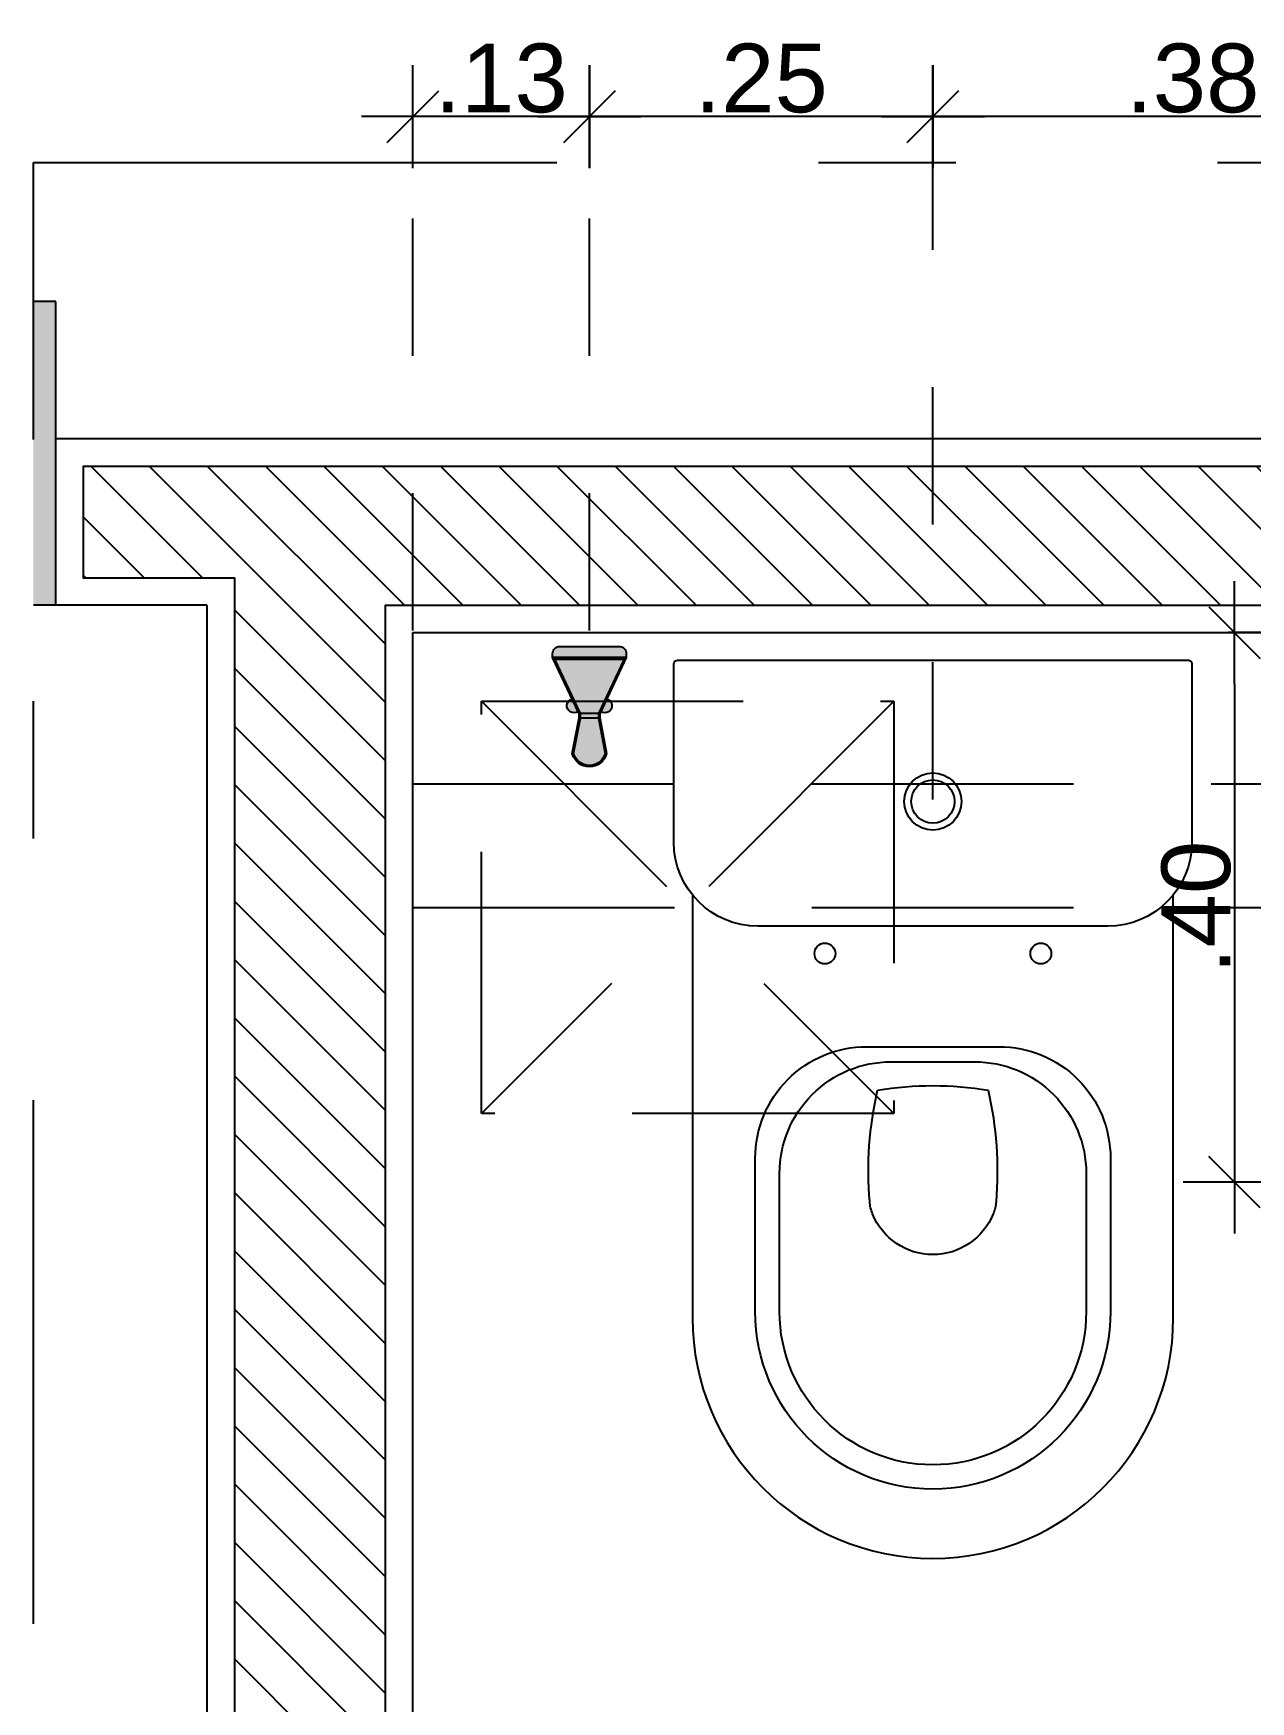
# Model space of a CAD drawing. Header units: millimetres. Extents: x 1999 to 2304, y 1614 to 1800.
# Drawn here: x 2239.672 to 2240.558, y 1632.258 to 1633.472 of the extents above; entities that cross this region are included whole.
import ezdxf

# ---------------------------------------------------------------- set-up
doc = ezdxf.new("R2010")
doc.units = ezdxf.units.MM
doc.header["$LTSCALE"] = 0.03
doc.header["$PDMODE"] = 34
doc.linetypes.add('DASHDOT', pattern=[25.4, 12.7, -6.35, 0, -6.35])
doc.linetypes.add('HIDDEN', pattern=[9.525, 6.35, -3.175])
for name, color, linetype in [('COTA Especificações', 250, 'Continuous'), ('Layout', 6, 'Continuous'), ('LOUÇAS E METAIS', 5, 'Continuous'), ('PL1', 1, 'Continuous'), ('PL250', 250, 'Continuous'), ('PL251', 251, 'Continuous'), ('PL5', 5, 'Continuous'), ('PL6', 6, 'Continuous'), ('Projeção', 250, 'HIDDEN')]:
    doc.layers.add(name, color=color, linetype=linetype)
doc.styles.get("Standard").update_dxf_attribs({"font": 'arial.ttf'})
doc.dimstyles.new('TICK01', dxfattribs={"dimscale": 0, "dimtxt": 2, "dimasz": 1.5, "dimexe": 0.18, "dimexo": 0.06, "dimgap": 0.09, "dimtad": 1, "dimzin": 4, "dimdsep": 46, "dimtxsty": 'Standard', "dimblk": 'TICK1', "dimcen": 0.09, "dimclrd": 256, "dimclre": 256, "dimclrt": 4, "dimaunit": 1, "dimadec": 0, "dimazin": 0, "dimtfac": 1, "dimtix": 1, "dimtmove": 2, "dimatfit": 3, "dimldrblk": 'TICK1', "dimfxl": 1, "dimtolj": 1, "dimtzin": 12, "dimarcsym": 0})

# ---------------------------------------------------------------- blocks, each defined once
blk = doc.blocks.new('CP130_p')
at = {"layer": 'PL250'}
for points in [[(-0.0482, -0.2814, 0.414214), (-0.1293, -0.3626), (-0.1293, -0.4742, 1), (0.1293, -0.4742), (0.1293, -0.3626, 0.414214), (0.0482, -0.2814)], [(0.0402, -0.313, 0.080388), (-0.0402, -0.313, 0.078063), (-0.046, -0.3943, 0.074711), (-0.0439, -0.4031, 0.675472), (0.0439, -0.4031, 0.074711), (0.046, -0.3943, 0.078063)]]:
    blk.add_lwpolyline(points, format="xyb", close=True, dxfattribs=at)
at = {"layer": 'PL5'}
for points in [[(-0.1859, 0, 0.414232), (-0.1886, -0.0027), (-0.1886, -0.1325, 0.414213), (-0.1273, -0.1937), (0.1273, -0.1937, 0.414213), (0.1886, -0.1325), (0.1886, -0.0027, 0.414195), (0.1859, 0)], [(0, -0.0821, 1), (0, -0.1237, 1)]]:
    blk.add_lwpolyline(points, format="xyb", close=True, dxfattribs=at)
at = {"layer": 'PL6'}
for points in [[(0, -0.0872, 1), (0, -0.1187, 1)], [(-0.0786, -0.206, 1), (-0.0786, -0.2212, 1)], [(0.0786, -0.206, 1), (0.0786, -0.2212, 1)], [(-0.0305, -0.2924, 0.414214), (-0.1116, -0.3736), (-0.1116, -0.4742, 1), (0.1116, -0.4742), (0.1116, -0.3736, 0.414214), (0.0305, -0.2924)]]:
    blk.add_lwpolyline(points, format="xyb", close=True, dxfattribs=at)
blk.add_lwpolyline([(0.175, -0.171), (0.175, -0.4789, -1), (-0.175, -0.4789), (-0.175, -0.171)], format="xyb", dxfattribs=at)
blk = doc.blocks.new('DUCHA')
at = {"layer": 'PL251'}
h = blk.add_hatch(color=9, dxfattribs=at)
h.dxf.hatch_style = 1
h.paths.add_polyline_path([(0.0215, 0.0877), (-0.0215, 0.0877, 0.414214), (-0.0268, 0.0824), (-0.0268, 0.0795), (0.0268, 0.0795), (0.0268, 0.0824, 0.414214)])
h.paths.add_polyline_path([(0.0252, 0.0785), (-0.0252, 0.0785), (-0.0065, 0.0388), (0.0065, 0.0388)])
h.paths.add_polyline_path([(0.0065, 0.0355), (-0.0065, 0.0355), (-0.0115, 0.0098, 0.761197), (0.0115, 0.0098)])
h.paths.add_polyline_path([(0.0065, 0.0388), (-0.0065, 0.0388), (-0.0065, 0.0355), (0.0065, 0.0355)])
h = blk.add_hatch(color=9, dxfattribs=at)
h.dxf.hatch_style = 1
h.paths.add_polyline_path([(0.0126, 0.0495), (0.0083, 0.0404, 1.211606)], flags=16)
h.paths.add_polyline_path([(-0.0126, 0.0495, 1.211606), (-0.0083, 0.0404)], flags=16)
h.paths.add_polyline_path([(0.0268, 0.0795), (-0.0268, 0.0795), (-0.0075, 0.0386), (-0.0075, 0.0356), (-0.0125, 0.0097, 0.775983), (0.0125, 0.0097), (0.0075, 0.0356), (0.0075, 0.0386)])
h.paths.add_polyline_path([(-0.0252, 0.0785), (0.0252, 0.0785), (0.0065, 0.0388), (0.0065, 0.0355), (0.0115, 0.0098, -0.761197), (-0.0115, 0.0098), (-0.0065, 0.0355), (-0.0065, 0.0388)], flags=16)
at = {"color": 0, "ltscale": 0.5}
for p, q in [((-0.0065, 0.0388), (0.0065, 0.0388)), ((-0.0065, 0.0355), (0.0065, 0.0355))]:
    blk.add_line(p, q, dxfattribs=at)
for points in [[(-0.0268, 0.0824), (-0.0268, 0.0795), (0.0268, 0.0795), (0.0268, 0.0824, 0.414214), (0.0215, 0.0877), (-0.0215, 0.0877, 0.414214)], [(0.0075, 0.0356), (0.0075, 0.0386), (0.0268, 0.0795), (-0.0268, 0.0795), (-0.0075, 0.0386), (-0.0075, 0.0356), (-0.0125, 0.0097, 0.775983), (0.0125, 0.0097)], [(0.0065, 0.0355), (0.0065, 0.0388), (0.0252, 0.0785), (-0.0252, 0.0785), (-0.0065, 0.0388), (-0.0065, 0.0355), (-0.0115, 0.0098, 0.761197), (0.0115, 0.0098)]]:
    blk.add_lwpolyline(points, format="xyb", close=True, dxfattribs=at)
for centre, start, end in [((-0.0113, 0.0445), 104.3783, 306.2399), ((0.0113, 0.0445), 233.7601, 75.6217)]:
    blk.add_arc(centre, 0.00514, start, end, dxfattribs=at)
blk = doc.blocks.new('TICK1')
for p, q in [((0, 1), (0, -1)), ((0.5, 0.5), (-0.5, -0.5)), ((-1, 0), (1, 0))]:
    blk.add_line(p, q)
blk = doc.blocks.new('*D576')
at = {"layer": 'COTA Especificações', "linetype": 'HIDDEN', "lineweight": -2, "ltscale": 0.1, "transparency": 16777216}
for p, q in [((2240.6357, 1633.0359), (2240.5418, 1633.0359)), ((2240.6357, 1632.6359), (2240.5418, 1632.6359))]:
    blk.add_line(p, q, dxfattribs=at)
at = {"layer": 'COTA Especificações', "lineweight": -2, "ltscale": 0.1, "transparency": 16777216}
blk.add_line((2240.5463, 1632.9984), (2240.5463, 1632.6734), dxfattribs=at)
at = {"layer": 'DEFPOINTS', "color": 0, "ltscale": 0.1, "transparency": 16777216}
for p in [(2240.6372, 1633.0359), (2240.5463, 1632.6359), (2240.6372, 1632.6359)]:
    blk.add_point(p, dxfattribs=at)
at = {"layer": 'COTA Especificações', "lineweight": -2, "ltscale": 0.1, "transparency": 16777216, "xscale": 0.03749999999999998, "yscale": 0.03749999999999998, "zscale": 0.03749999999999998}
for p, rotation in [((2240.5463, 1633.0359), 90), ((2240.5463, 1632.6359), 270)]:
    blk.add_blockref('TICK1', p, dxfattribs=dict(at, rotation=rotation))
at = {"layer": 'COTA Especificações', "color": 4, "ltscale": 0.1, "transparency": 16777216, "insert": (2240.5185, 1632.8359), "char_height": 0.05, "attachment_point": 5, "rotation": 90}
blk.add_mtext('\\A1;.40', dxfattribs=at)
blk = doc.blocks.new('*D721')
at = {"layer": 'COTA Especificações', "linetype": 'HIDDEN', "lineweight": -2, "ltscale": 0.1, "transparency": 16777216}
for p, q in [((2240.3267, 1632.9145), (2240.3267, 1633.416)), ((2240.7052, 1633.0374), (2240.7052, 1633.416))]:
    blk.add_line(p, q, dxfattribs=at)
at = {"layer": 'COTA Especificações', "lineweight": -2, "ltscale": 0.1, "transparency": 16777216}
blk.add_line((2240.6677, 1633.4115), (2240.3642, 1633.4115), dxfattribs=at)
at = {"layer": 'DEFPOINTS', "color": 0, "ltscale": 0.1, "transparency": 16777216}
for p in [(2240.3267, 1633.4115), (2240.7052, 1633.0359), (2240.3267, 1632.913)]:
    blk.add_point(p, dxfattribs=at)
at = {"layer": 'COTA Especificações', "lineweight": -2, "ltscale": 0.1, "transparency": 16777216, "xscale": 0.03749999999999998, "yscale": 0.03749999999999998, "zscale": 0.03749999999999998, "rotation": 180}
blk.add_blockref('TICK1', (2240.3267, 1633.4115), dxfattribs=at)
at = {"layer": 'COTA Especificações', "lineweight": -2, "ltscale": 0.1, "transparency": 16777216, "xscale": 0.03749999999999998, "yscale": 0.03749999999999998, "zscale": 0.03749999999999998}
blk.add_blockref('TICK1', (2240.7052, 1633.4115), dxfattribs=at)
at = {"layer": 'COTA Especificações', "color": 4, "ltscale": 0.1, "transparency": 16777216, "insert": (2240.5159, 1633.4393), "char_height": 0.05, "attachment_point": 5}
blk.add_mtext('\\A1;.38', dxfattribs=at)
blk = doc.blocks.new('*D722')
at = {"layer": 'COTA Especificações', "linetype": 'HIDDEN', "lineweight": -2, "ltscale": 0.1, "transparency": 16777216}
for p, q in [((2240.0767, 1633.0374), (2240.0767, 1633.416)), ((2240.3267, 1632.9145), (2240.3267, 1633.416))]:
    blk.add_line(p, q, dxfattribs=at)
at = {"layer": 'COTA Especificações', "lineweight": -2, "ltscale": 0.1, "transparency": 16777216}
blk.add_line((2240.2892, 1633.4115), (2240.1142, 1633.4115), dxfattribs=at)
at = {"layer": 'DEFPOINTS', "color": 0, "ltscale": 0.1, "transparency": 16777216}
for p in [(2240.0767, 1633.4115), (2240.0767, 1633.0359), (2240.3267, 1632.913)]:
    blk.add_point(p, dxfattribs=at)
at = {"layer": 'COTA Especificações', "lineweight": -2, "ltscale": 0.1, "transparency": 16777216, "xscale": 0.03749999999999998, "yscale": 0.03749999999999998, "zscale": 0.03749999999999998, "rotation": 180}
blk.add_blockref('TICK1', (2240.0767, 1633.4115), dxfattribs=at)
at = {"layer": 'COTA Especificações', "lineweight": -2, "ltscale": 0.1, "transparency": 16777216, "xscale": 0.03749999999999998, "yscale": 0.03749999999999998, "zscale": 0.03749999999999998}
blk.add_blockref('TICK1', (2240.3267, 1633.4115), dxfattribs=at)
at = {"layer": 'COTA Especificações', "color": 4, "ltscale": 0.1, "transparency": 16777216, "insert": (2240.2017, 1633.4393), "char_height": 0.05, "attachment_point": 5}
blk.add_mtext('\\A1;.25', dxfattribs=at)
blk = doc.blocks.new('*D723')
at = {"layer": 'COTA Especificações', "linetype": 'HIDDEN', "lineweight": -2, "ltscale": 0.1, "transparency": 16777216}
for p, q in [((2239.9482, 1633.0374), (2239.9482, 1633.416)), ((2240.0767, 1633.0374), (2240.0767, 1633.416))]:
    blk.add_line(p, q, dxfattribs=at)
at = {"layer": 'COTA Especificações', "lineweight": -2, "ltscale": 0.1, "transparency": 16777216}
blk.add_line((2240.0392, 1633.4115), (2239.9857, 1633.4115), dxfattribs=at)
at = {"layer": 'DEFPOINTS', "color": 0, "ltscale": 0.1, "transparency": 16777216}
for p in [(2239.9482, 1633.4115), (2239.9482, 1633.0359), (2240.0767, 1633.0359)]:
    blk.add_point(p, dxfattribs=at)
at = {"layer": 'COTA Especificações', "lineweight": -2, "ltscale": 0.1, "transparency": 16777216, "xscale": 0.03749999999999998, "yscale": 0.03749999999999998, "zscale": 0.03749999999999998, "rotation": 180}
blk.add_blockref('TICK1', (2239.9482, 1633.4115), dxfattribs=at)
at = {"layer": 'COTA Especificações', "lineweight": -2, "ltscale": 0.1, "transparency": 16777216, "xscale": 0.03749999999999998, "yscale": 0.03749999999999998, "zscale": 0.03749999999999998}
blk.add_blockref('TICK1', (2240.0767, 1633.4115), dxfattribs=at)
at = {"layer": 'COTA Especificações', "color": 4, "ltscale": 0.1, "transparency": 16777216, "insert": (2240.0124, 1633.4393), "char_height": 0.05, "attachment_point": 5}
blk.add_mtext('\\A1;.13', dxfattribs=at)

msp = doc.modelspace()

# ---------------------------------------------------------------- hatches: boundary and pattern name
at = {"layer": 'PL1'}
h = msp.add_hatch(dxfattribs=at)
h.set_pattern_fill('_USER', color=251, scale=0.03, angle=135, pattern_type=0)
h.set_pattern_definition([(135, (3872.861578, -410.254194), (-0.02121320344, -0.02121320344), [])])
h.paths.add_polyline_path([(2239.8182, 1631.4525), (2239.9082, 1631.4525), (2239.9082, 1631.8059), (2241.5782, 1631.8059), (2241.5782, 1631.9659), (2241.4682, 1631.9659), (2241.4682, 1631.9159), (2239.9282, 1631.9159), (2239.9282, 1633.0559), (2241.4682, 1633.0559), (2241.4682, 1632.6059), (2241.5782, 1632.6059), (2241.5782, 1633.0759), (2243.7422, 1633.0759), (2243.7422, 1631.4525), (2243.8322, 1631.4525), (2243.8322, 1633.0759), (2243.9991, 1633.0759), (2243.9991, 1633.1859), (2242.1382, 1633.1859), (2242.1382, 1633.3781), (2242.0282, 1633.3781), (2242.0282, 1633.3359), (2241.8782, 1633.3359), (2241.8782, 1633.1859), (2240.8272, 1633.1859), (2240.8272, 1633.3781), (2240.7172, 1633.3781), (2240.7172, 1633.1569), (2239.7082, 1633.1569), (2239.7082, 1633.0759), (2239.8182, 1633.0759)])
h = msp.add_hatch(color=9, dxfattribs=at)
h.dxf.hatch_style = 1
h.paths.add_polyline_path([(2239.6719, 1633.2769), (2239.6719, 1633.0559), (2239.6882, 1633.0559), (2239.6882, 1633.2769)])

# ---------------------------------------------------------------- linework, layer by layer
at = {"color": 5, "linetype": 'DASHDOT'}
msp.add_lwpolyline([(2239.6719, 1631.4525), (2239.6719, 1633.3781), (2243.9991, 1633.3781), (2243.9991, 1631.4525)], close=True, dxfattribs=at)
at = {"layer": 'Layout', "color": 250, "linetype": 'HIDDEN'}
msp.add_line((2239.9482, 1632.9259), (2241.4482, 1632.9259), dxfattribs=at)
at = {"layer": 'Layout', "linetype": 'HIDDEN'}
msp.add_line((2239.9482, 1632.8359), (2241.4482, 1632.8359), dxfattribs=at)
at = {"layer": 'PL1'}
for p, q in [((2239.6882, 1633.2769), (2239.6719, 1633.2769)), ((2239.6882, 1633.0559), (2239.6882, 1633.2769)), ((2240.6972, 1633.1769), (2239.6882, 1633.1769)), ((2239.7982, 1633.0559), (2239.6719, 1633.0559)), ((2239.7982, 1633.0559), (2239.7982, 1631.4525)), ((2239.9482, 1631.9359), (2239.9482, 1633.0359)), ((2239.9482, 1633.0359), (2241.4482, 1633.0359))]:
    msp.add_line(p, q, dxfattribs=at)
at = {"layer": 'PL1', "color": 6}
for points in [[(2240.7172, 1633.3781), (2240.7172, 1633.1569), (2239.7082, 1633.1569), (2239.7082, 1633.0759), (2239.8182, 1633.0759), (2239.8182, 1631.4525)], [(2239.9082, 1631.4525), (2239.9082, 1631.8059), (2241.5782, 1631.8059), (2241.5782, 1631.9659), (2241.4682, 1631.9659), (2241.4682, 1631.9159), (2239.9282, 1631.9159), (2239.9282, 1633.0559), (2241.4682, 1633.0559), (2241.4682, 1632.6059), (2241.5782, 1632.6059), (2241.5782, 1633.0759), (2243.7422, 1633.0759), (2243.7422, 1631.4525)]]:
    msp.add_lwpolyline(points, dxfattribs=at)
at = {"layer": 'Projeção', "linetype": 'HIDDEN'}
for p, q in [((2240.2982, 1632.9859), (2239.9982, 1632.6859)), ((2239.9982, 1632.9859), (2240.2982, 1632.6859))]:
    msp.add_line(p, q, dxfattribs=at)
msp.add_lwpolyline([(2240.2982, 1632.6859), (2239.9982, 1632.6859), (2239.9982, 1632.9859), (2240.2982, 1632.9859)], close=True, dxfattribs=at)

# ---------------------------------------------------------------- block references
at = {"layer": 'LOUÇAS E METAIS', "color": 4, "ltscale": 0.5, "xscale": -1}
msp.add_blockref('DUCHA', (2240.0767, 1632.9382), dxfattribs=at)
at = {"layer": 'LOUÇAS E METAIS', "xscale": -1}
msp.add_blockref('CP130_p', (2240.3267, 1633.0159), dxfattribs=at)

# ---------------------------------------------------------------- dimensions: what is measured, and where the dimension line sits
at = {"layer": 'COTA Especificações', "ltscale": 0.1}
for base, p1, p2, picture, middle in [((2239.9482, 1633.4115), (2240.0767, 1633.0359), (2239.9482, 1633.0359), '*D723', (2240.0124, 1633.4393)), ((2240.0767, 1633.4115), (2240.3267, 1632.913), (2240.0767, 1633.0359), '*D722', (2240.2017, 1633.4393)), ((2240.3267, 1633.4115), (2240.7052, 1633.0359), (2240.3267, 1632.913), '*D721', (2240.5159, 1633.4393))]:
    dim = msp.add_linear_dim(base=base, p1=p1, p2=p2, dimstyle='TICK01', override={"dimscale": 0.025}, dxfattribs=at)
    dim.commit()
    dim.dimension.update_dxf_attribs({"geometry": picture, "text_midpoint": middle})
dim = msp.add_linear_dim(base=(2240.5463, 1632.6359), p1=(2240.6372, 1633.0359), p2=(2240.6372, 1632.6359), angle=90, dimstyle='TICK01', override={"dimscale": 0.025}, dxfattribs=at)
dim.commit()
dim.dimension.update_dxf_attribs({"geometry": '*D576', "text_midpoint": (2240.5185, 1632.8359)})

doc.saveas('drawing.dxf')
